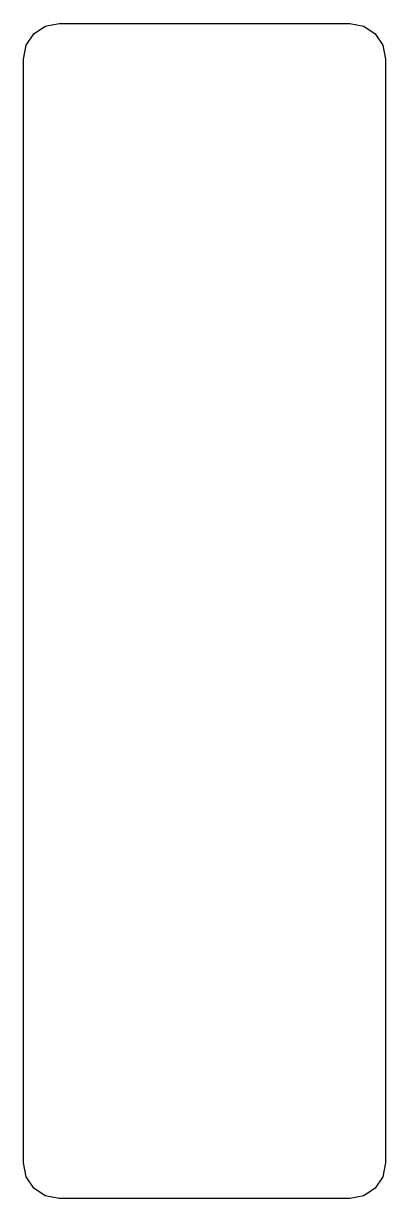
# Model space of a CAD drawing. Extents: x 75.8 to 96.1, y 164.5 to 230.4.
import ezdxf

# ---------------------------------------------------------------- set-up
doc = ezdxf.new("R2010")
doc.units = 0
doc.layers.add('Layer_1', color=7, linetype='CONTINUOUS')

msp = doc.modelspace()

# ---------------------------------------------------------------- linework, layer by layer
at = {"layer": 'Layer_1', "color": 7}
for p, q in [((76.366145, 229.862146), (77.001707, 230.289959)), ((77.001707, 230.289959), (77.781644, 230.446646)), ((77.781644, 230.446646), (94.101646, 230.446646)), ((77.781644, 230.446646), (77.781644, 230.446646)), ((94.101646, 230.446646), (94.881583, 230.289959)), ((94.881583, 230.289959), (95.517145, 229.862146)), ((75.938333, 229.226584), (76.366145, 229.862146)), ((95.517145, 229.862146), (95.944958, 229.226584)), ((75.781645, 228.446647), (75.938333, 229.226584)), ((95.944958, 229.226584), (96.101645, 228.446647)), ((75.781645, 166.483937), (75.781645, 228.446647)), ((96.101645, 228.446647), (96.101645, 166.483937)), ((75.938333, 165.703999), (75.781645, 166.483937)), ((96.101645, 166.483937), (95.944958, 165.703999)), ((76.366145, 165.068437), (75.938333, 165.703999)), ((95.944958, 165.703999), (95.517145, 165.068437)), ((77.001707, 164.640626), (76.366145, 165.068437)), ((95.517145, 165.068437), (94.881583, 164.640626)), ((77.781644, 164.483938), (77.001707, 164.640626)), ((94.101646, 164.483938), (77.781644, 164.483938)), ((94.881583, 164.640626), (94.101646, 164.483938))]:
    msp.add_line(p, q, dxfattribs=at)

doc.saveas('drawing.dxf')
